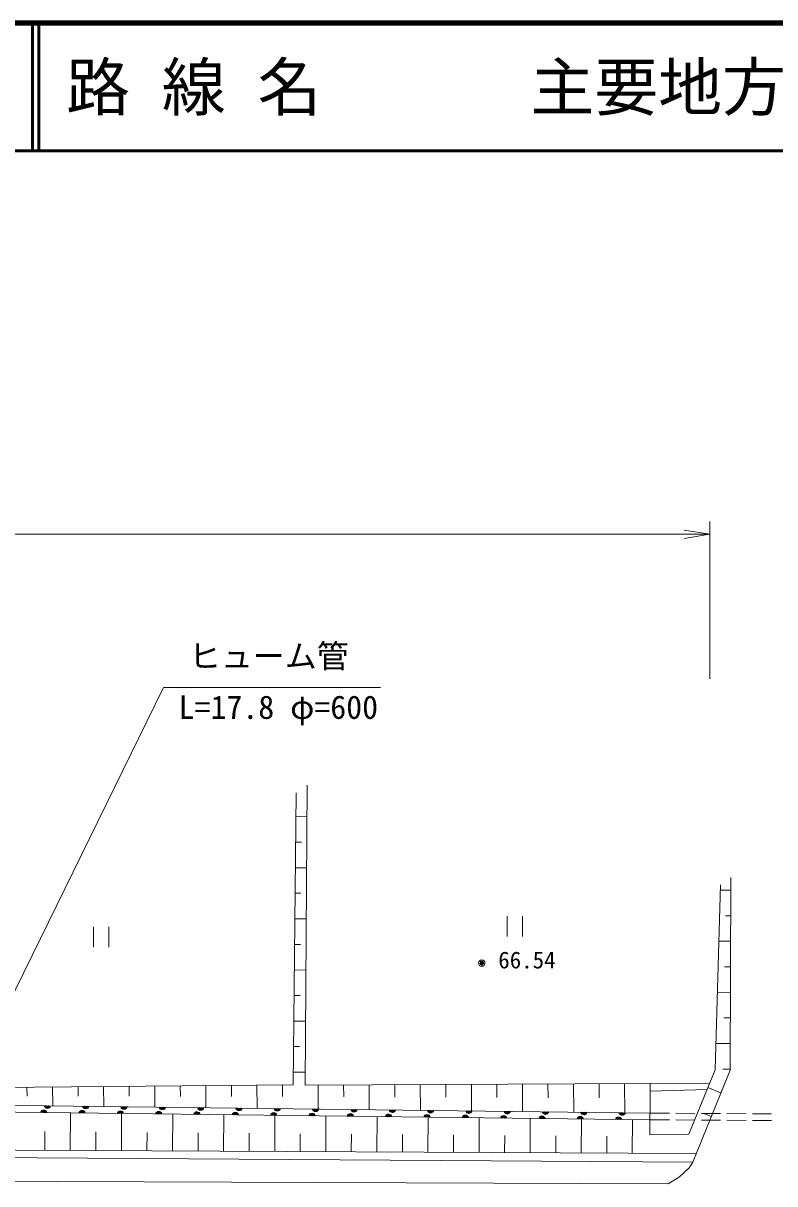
# Model space of a CAD drawing. Units: millimetres, scale not verified. Extents: x 40000 to 680000, y 20000 to 380000.
# Drawn here: x 177022 to 235865, y 289163 to 380000 of the extents above; entities that cross this region are included whole.
import ezdxf
from ezdxf.enums import TextEntityAlignment as Align

# ---------------------------------------------------------------- set-up
doc = ezdxf.new("R2010")
doc.units = ezdxf.units.MM
doc.header["$LTSCALE"] = 1000
doc.header["$PDMODE"] = 32
doc.header["$PDSIZE"] = 500
for name, color, linetype, lineweight in [('M-STR-HTXT', 7, 'Continuous', 13), ('M-TTL', 2, 'Continuous', 140), ('M-TTL-LINE', 7, 'Continuous', 50), ('M-WORK', 1, 'Continuous', 13)]:
    doc.layers.add(name, color=color, linetype=linetype, lineweight=lineweight)
doc.layers.add('M-TTL-TXT', color=7, linetype='Continuous')
doc.styles.add('ＭＳ ゴシック', font='')
doc.styles.get('ＭＳ ゴシック').set_extended_font_data('MS Gothic')

# ---------------------------------------------------------------- blocks, each defined once
blk = doc.blocks.new('open_arrow')
at = {"color": 0, "linetype": 'Continuous', "lineweight": -2}
blk.add_lwpolyline([(7.5, 1.25), (0, 0), (7.5, -1.25)], dxfattribs=at)

msp = doc.modelspace()

# ---------------------------------------------------------------- linework, layer by layer
at = {"layer": 'M-STR-HTXT'}
for p, q in [((230773, 328693), (230773, 341000)), ((92174, 340000), (230773, 340000))]:
    msp.add_line(p, q, dxfattribs=at)
msp.add_lwpolyline([(169339, 289990), (188000, 328000), (205000, 328000)], dxfattribs=at)
at = {"layer": 'M-TTL'}
msp.add_line((680000, 380000), (40000, 380000), dxfattribs=at)
at = {"layer": 'M-TTL-LINE'}
for p, q in [((177750, 380000), (177750, 370000)), ((178250, 380000), (178250, 370000)), ((40000, 370000), (680000, 370000))]:
    msp.add_line(p, q, dxfattribs=at)
at = {"layer": 'M-WORK'}
for p, q in [((198384, 317903), (199239, 317893)), ((198362, 315903), (198799, 315898)), ((198339, 313903), (199214, 313893)), ((231202, 298093), (231620, 312556)), ((198317, 311903), (198764, 311898)), ((232413, 312144), (231608, 312147)), ((198294, 309904), (199189, 309893)), ((214904, 310119), (214904, 308519)), ((216104, 308519), (216104, 310119)), ((232406, 310144), (232003, 310145)), ((182525, 309278), (182525, 307678)), ((183725, 307678), (183725, 309278)), ((232398, 308144), (231492, 308147)), ((198271, 307904), (198729, 307898)), ((232391, 306144), (231938, 306146)), ((198249, 305904), (199165, 305893)), ((198226, 303904), (198694, 303899)), ((232383, 304144), (231377, 304148)), ((198203, 301904), (199140, 301893)), ((232376, 302144), (231872, 302146)), ((198181, 299904), (198659, 299899)), ((232368, 300144), (231261, 300148)), ((232361, 298144), (231807, 298146)), ((198158, 297904), (199115, 297893)), ((177319, 296726), (177325, 296026)), ((179319, 296743), (179332, 295260)), ((181319, 296760), (181325, 296019)), ((183319, 296778), (183332, 295212)), ((185319, 296795), (185326, 296012)), ((187319, 296812), (187333, 295163)), ((189319, 296829), (189326, 296005)), ((191319, 296846), (191333, 295115)), ((193319, 296863), (193326, 295998)), ((195319, 296880), (195334, 295067)), ((197318, 296897), (197326, 295991)), ((200109, 296886), (200118, 295009)), ((202109, 296897), (202113, 295958)), ((204109, 296907), (204119, 294961)), ((206109, 296917), (206114, 295944)), ((208108, 296927), (208119, 294913)), ((210108, 296938), (210114, 295930)), ((212108, 296948), (212119, 294865)), ((214108, 296958), (214114, 295917)), ((216108, 296968), (216119, 294817)), ((218108, 296979), (218114, 295903)), ((220108, 296989), (220120, 294769)), ((222108, 296999), (222114, 295889)), ((224108, 297009), (224120, 294720)), ((226108, 297020), (226114, 295875)), ((231642, 296284), (230631, 296695)), ((180711, 291775), (180725, 294717)), ((184711, 291755), (184725, 294668)), ((188710, 291735), (188725, 294620)), ((192710, 291715), (192725, 294571)), ((196710, 291695), (196724, 294523)), ((200710, 291675), (200724, 294475)), ((204710, 291655), (204724, 294426)), ((208710, 291635), (208724, 294378)), ((212710, 291615), (212724, 294329)), ((226101, 294697), (227616, 294686)), ((228116, 294682), (229616, 294671)), ((230116, 294668), (231616, 294657)), ((230889, 294432), (230383, 294637)), ((232116, 294653), (233616, 294643)), ((234116, 294639), (235616, 294628)), ((216710, 291595), (216724, 294281)), ((220710, 291575), (220723, 294233)), ((224710, 291555), (224723, 294184)), ((226097, 294167), (227614, 294159)), ((228114, 294156), (229614, 294148)), ((230114, 294145), (231614, 294136)), ((232114, 294133), (233614, 294125)), ((234114, 294122), (235614, 294114)), ((178711, 291785), (178718, 293256)), ((182711, 291765), (182718, 293221)), ((186710, 291745), (186718, 293187)), ((190710, 291725), (190718, 293153)), ((194710, 291705), (194717, 293119)), ((198710, 291685), (198717, 293085)), ((202710, 291665), (202717, 293051)), ((206710, 291645), (206717, 293016)), ((210710, 291625), (210717, 292982)), ((214710, 291605), (214717, 292948)), ((218710, 291585), (218717, 292914)), ((222710, 291565), (222717, 292880))]:
    msp.add_line(p, q, dxfattribs=at)
for points in [[(166323, 322419), (166320, 296632), (198147, 296904), (198405, 319756)], [(199255, 320371), (199109, 296881), (230773, 297044)], [(66638, 291969), (73851, 291889), (79112, 291797), (91221, 291778), (229440, 290867), (232360, 298051), (232417, 313144)], [(92811, 300050), (92737, 296303), (226101, 294697)], [(231202, 298093), (229141, 293048), (226089, 292999), (226113, 296420), (230563, 296530)], [(226097, 294167), (92174, 295789), (91153, 295050), (69927, 295119), (66834, 291967)], [(229710, 291530), (91196, 292221), (91153, 295050)], [(229440, 290867), (229161, 290418), (228398, 289704), (227512, 289163), (63420, 289795)]]:
    msp.add_lwpolyline(points, dxfattribs=at)
for radius in [150, 120, 90, 60, 30, 20]:
    msp.add_circle((212925, 306437), radius, dxfattribs=at)
for centre, radius, start, end in [((178918, 295321), 256, 191.99037, 346.6296), ((178918, 295321), 205, 195.23567, 343.38431), ((178918, 295321), 154, 200.77011, 337.84986), ((178918, 295321), 102, 212.59338, 326.0266), ((178918, 295321), 100, 213.53885, 325.08112), ((181918, 295285), 256, 191.99037, 346.6296), ((181918, 295285), 205, 195.23567, 343.38431), ((181918, 295285), 154, 200.77011, 337.84986), ((181918, 295285), 102, 212.59338, 326.0266), ((181918, 295285), 100, 213.53885, 325.08112), ((178634, 294686), 256, 11.98685, 166.62608), ((178634, 294686), 205, 15.23215, 163.38079), ((178634, 294686), 154, 20.7666, 157.84634), ((178634, 294686), 102, 32.58986, 146.02308), ((178634, 294686), 100, 33.53533, 145.0776), ((181633, 294649), 256, 11.98685, 166.62608), ((181633, 294649), 205, 15.23215, 163.38079), ((181633, 294649), 154, 20.7666, 157.84634), ((181633, 294649), 102, 32.58986, 146.02308), ((181633, 294649), 100, 33.53533, 145.0776), ((184633, 294613), 256, 11.98685, 166.62608), ((184633, 294613), 205, 15.23215, 163.38079), ((184633, 294613), 154, 20.7666, 157.84634), ((184633, 294613), 102, 32.58986, 146.02308), ((184633, 294613), 100, 33.53533, 145.0776), ((184918, 295249), 256, 191.99037, 346.6296), ((184918, 295249), 205, 195.23567, 343.38431), ((184918, 295249), 154, 200.77011, 337.84986), ((184918, 295249), 102, 212.59338, 326.0266), ((184918, 295249), 100, 213.53885, 325.08112), ((187633, 294577), 256, 11.98685, 166.62608), ((187633, 294577), 205, 15.23215, 163.38079), ((187633, 294577), 154, 20.7666, 157.84634), ((187633, 294577), 102, 32.58986, 146.02308), ((187633, 294577), 100, 33.53533, 145.0776), ((187918, 295213), 256, 191.99037, 346.6296), ((187918, 295213), 205, 195.23567, 343.38431), ((187918, 295213), 154, 200.77011, 337.84986), ((187918, 295213), 102, 212.59338, 326.0266), ((187918, 295213), 100, 213.53885, 325.08112), ((190633, 294541), 256, 11.98685, 166.62608), ((190633, 294541), 205, 15.23215, 163.38079), ((190633, 294541), 154, 20.7666, 157.84634), ((190633, 294541), 102, 32.58986, 146.02308), ((190633, 294541), 100, 33.53533, 145.0776), ((190917, 295177), 256, 191.99037, 346.6296), ((190917, 295177), 205, 195.23567, 343.38431), ((190917, 295177), 154, 200.77011, 337.84986), ((190917, 295177), 102, 212.59338, 326.0266), ((190917, 295177), 100, 213.53885, 325.08112), ((193632, 294504), 256, 11.98685, 166.62608), ((193632, 294504), 205, 15.23215, 163.38079), ((193632, 294504), 154, 20.7666, 157.84634), ((193632, 294504), 102, 32.58986, 146.02308), ((193632, 294504), 100, 33.53533, 145.0776), ((193917, 295140), 256, 191.99037, 346.6296), ((193917, 295140), 205, 195.23567, 343.38431), ((193917, 295140), 154, 200.77011, 337.84986), ((193917, 295140), 102, 212.59338, 326.0266), ((193917, 295140), 100, 213.53885, 325.08112), ((196632, 294468), 256, 11.98685, 166.62608), ((196632, 294468), 205, 15.23215, 163.38079), ((196632, 294468), 154, 20.7666, 157.84634), ((196632, 294468), 102, 32.58986, 146.02308), ((196632, 294468), 100, 33.53533, 145.0776), ((196917, 295104), 256, 191.99037, 346.6296), ((196917, 295104), 205, 195.23567, 343.38431), ((196917, 295104), 154, 200.77011, 337.84986), ((196917, 295104), 102, 212.59338, 326.0266), ((196917, 295104), 100, 213.53885, 325.08112), ((199632, 294432), 256, 11.98685, 166.62608), ((199632, 294432), 205, 15.23215, 163.38079), ((199632, 294432), 154, 20.7666, 157.84634), ((199632, 294432), 102, 32.58986, 146.02308), ((199632, 294432), 100, 33.53533, 145.0776), ((199917, 295068), 256, 191.99037, 346.6296), ((199917, 295068), 205, 195.23567, 343.38431), ((199917, 295068), 154, 200.77011, 337.84986), ((199917, 295068), 102, 212.59338, 326.0266), ((199917, 295068), 100, 213.53885, 325.08112), ((202632, 294395), 256, 11.98685, 166.62608), ((202632, 294395), 205, 15.23215, 163.38079), ((202632, 294395), 154, 20.7666, 157.84634), ((202632, 294395), 102, 32.58986, 146.02308), ((202632, 294395), 100, 33.53533, 145.0776), ((202916, 295032), 256, 191.99037, 346.6296), ((202916, 295032), 205, 195.23567, 343.38431), ((202916, 295032), 154, 200.77011, 337.84986), ((202916, 295032), 102, 212.59338, 326.0266), ((202916, 295032), 100, 213.53885, 325.08112), ((205632, 294359), 256, 11.98685, 166.62608), ((205632, 294359), 205, 15.23215, 163.38079), ((205632, 294359), 154, 20.7666, 157.84634), ((205632, 294359), 102, 32.58986, 146.02308), ((205632, 294359), 100, 33.53533, 145.0776), ((205916, 294996), 256, 191.99037, 346.6296), ((205916, 294996), 205, 195.23567, 343.38431), ((205916, 294996), 154, 200.77011, 337.84986), ((205916, 294996), 102, 212.59338, 326.0266), ((205916, 294996), 100, 213.53885, 325.08112), ((208631, 294323), 256, 11.98685, 166.62608), ((208631, 294323), 205, 15.23215, 163.38079), ((208631, 294323), 154, 20.7666, 157.84634), ((208631, 294323), 102, 32.58986, 146.02308), ((208631, 294323), 100, 33.53533, 145.0776), ((208916, 294960), 256, 191.99037, 346.6296), ((208916, 294960), 205, 195.23567, 343.38431), ((208916, 294960), 154, 200.77011, 337.84986), ((208916, 294960), 102, 212.59338, 326.0266), ((208916, 294960), 100, 213.53885, 325.08112), ((211631, 294286), 256, 11.98685, 166.62608), ((211631, 294286), 205, 15.23215, 163.38079), ((211631, 294286), 154, 20.7666, 157.84634), ((211631, 294286), 102, 32.58986, 146.02308), ((211631, 294286), 100, 33.53533, 145.0776), ((211916, 294924), 256, 191.99037, 346.6296), ((211916, 294924), 205, 195.23567, 343.38431), ((211916, 294924), 154, 200.77011, 337.84986), ((211916, 294924), 102, 212.59338, 326.0266), ((211916, 294924), 100, 213.53885, 325.08112), ((214631, 294250), 256, 11.98685, 166.62608), ((214631, 294250), 205, 15.23215, 163.38079), ((214631, 294250), 154, 20.7666, 157.84634), ((214631, 294250), 102, 32.58986, 146.02308), ((214631, 294250), 100, 33.53533, 145.0776), ((214916, 294888), 256, 191.99037, 346.6296), ((214916, 294888), 205, 195.23567, 343.38431), ((214916, 294888), 154, 200.77011, 337.84986), ((214916, 294888), 102, 212.59338, 326.0266), ((214916, 294888), 100, 213.53885, 325.08112), ((217631, 294214), 256, 11.98685, 166.62608), ((217631, 294214), 205, 15.23215, 163.38079), ((217631, 294214), 154, 20.7666, 157.84634), ((217631, 294214), 102, 32.58986, 146.02308), ((217631, 294214), 100, 33.53533, 145.0776), ((217915, 294851), 256, 191.99037, 346.6296), ((217915, 294851), 205, 195.23567, 343.38431), ((217915, 294851), 154, 200.77011, 337.84986), ((217915, 294851), 102, 212.59338, 326.0266), ((217915, 294851), 100, 213.53885, 325.08112), ((220631, 294177), 256, 11.98685, 166.62608), ((220631, 294177), 205, 15.23215, 163.38079), ((220631, 294177), 154, 20.7666, 157.84634), ((220915, 294815), 256, 191.99037, 346.6296), ((220915, 294815), 205, 195.23567, 343.38431), ((220915, 294815), 154, 200.77011, 337.84986), ((220915, 294815), 102, 212.59338, 326.0266), ((220915, 294815), 100, 213.53885, 325.08112), ((223630, 294141), 256, 11.98685, 166.62608), ((223630, 294141), 205, 15.23215, 163.38079), ((223915, 294779), 256, 191.99037, 346.6296), ((223915, 294779), 205, 195.23567, 343.38431), ((223915, 294779), 154, 200.77011, 337.84986), ((223915, 294779), 102, 212.59338, 326.0266), ((223915, 294779), 100, 213.53885, 325.08112), ((220631, 294177), 102, 32.58986, 146.02308), ((220631, 294177), 100, 33.53533, 145.0776), ((223630, 294141), 154, 20.7666, 157.84634), ((223630, 294141), 102, 32.58986, 146.02308), ((223630, 294141), 100, 33.53533, 145.0776)]:
    msp.add_arc(centre, radius, start, end, dxfattribs=at)
msp.add_point((212925, 306437), dxfattribs=at)

# ---------------------------------------------------------------- block references
at = {"layer": 'M-STR-HTXT', "xscale": 267, "yscale": 267, "rotation": 180}
msp.add_blockref('open_arrow', (230773, 340000), dxfattribs=at)

# ---------------------------------------------------------------- texts
at = {"layer": 'M-STR-HTXT', "style": 'ＭＳ ゴシック'}
msp.add_text('ヒューム管', height=1833, dxfattribs=at).set_placement((190000, 329000), align=Align.BOTTOM_LEFT)
msp.add_text('L=17.8 φ=600', height=1833, dxfattribs=at).set_placement((197000, 325000), align=Align.BOTTOM_CENTER)
at = {"layer": 'M-TTL-TXT', "style": 'ＭＳ ゴシック'}
for s, p in [('路 線 名', (180380, 375000)), ('主要地方道下関長門線', (216734, 375000))]:
    msp.add_text(s, height=3666, dxfattribs=at).set_placement(p, align=Align.MIDDLE_LEFT)
at = {"layer": 'M-WORK', "style": 'ＭＳ ゴシック'}
msp.add_text('66.54', height=1320, dxfattribs=at).set_placement((216459, 305625), align=Align.BOTTOM_CENTER)

doc.saveas('drawing.dxf')
